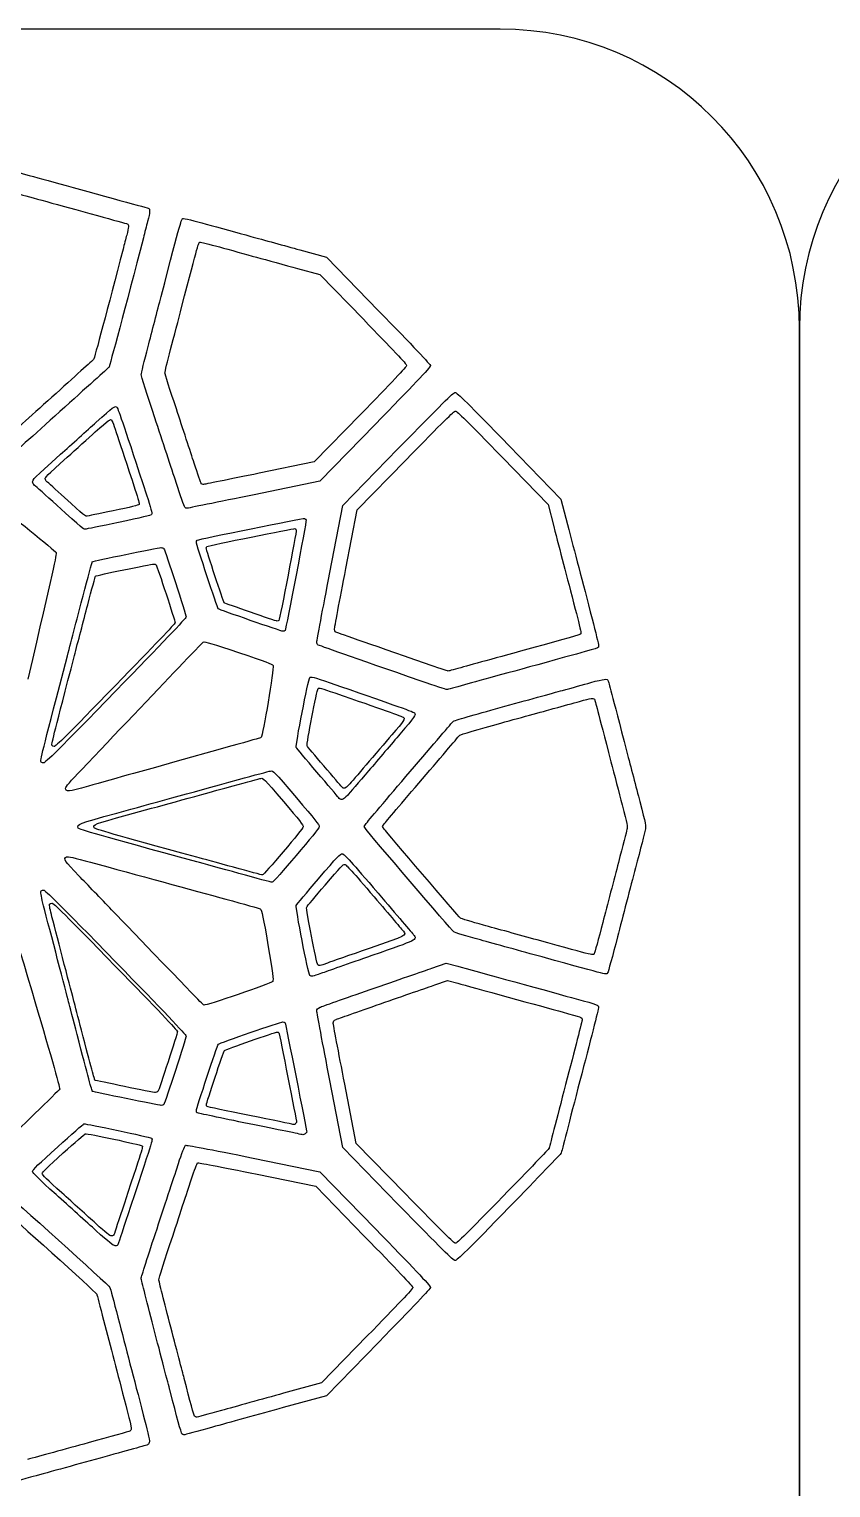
# Model space of a CAD drawing. Extents: x 1192 to 2211, y 426 to 1276.
# Drawn here: x 1452.1 to 1711.9, y 803.4 to 1275.9 of the extents above; entities that cross this region are included whole.
import ezdxf

# ---------------------------------------------------------------- set-up
doc = ezdxf.new("R2010")
doc.units = 0
doc.layers.add('K0102_Printing', color=7, linetype='CONTINUOUS')

msp = doc.modelspace()

# ---------------------------------------------------------------- linework, layer by layer
at = {"layer": 'K0102_Printing', "color": 1}
for points in [[(1604.69136, 1275.868068), (1289.253368, 1275.868068)], [(1539.063362, 1198.35007), (1546.289361, 1196.35407), (1560.381361, 1181.88707)], [(1701.663157, 1178.892071), (1701.663157, 523.298087)], [(1701.663357, 748.351081), (1701.663357, 1178.892071)], [(1559.473361, 1151.086071), (1544.477361, 1135.698072), (1526.663362, 1132.040072)], [(1554.724361, 1101.145072), (1558.426361, 1120.133072), (1574.026361, 1136.158072)], [(1605.53236, 1137.053072), (1620.227359, 1121.924072), (1622.086359, 1114.761072)], [(1567.143361, 1016.794075), (1566.571361, 1017.586075), (1567.149361, 1018.418075)], [(1583.54736, 966.308076), (1587.67736, 967.751076), (1590.95636, 966.847076)], [(1573.860361, 898.793078), (1558.108361, 914.973077), (1554.370361, 934.143077)], [(1525.987362, 904.978077), (1544.941361, 901.104077), (1560.695361, 884.932078)], [(1561.659361, 852.584079), (1546.873361, 837.397079), (1534.557362, 834.018079)]]:
    msp.add_lwpolyline(points, dxfattribs=at)
at = {"layer": 'K0102_Printing', "color": 4}
for points in [[(1490.491663, 1213.59897)], [(1582.15556, 1166.813071)], [(1453.222664, 1129.247072)], [(1460.849563, 1106.328072)], [(1535.011562, 1081.130073)], [(1500.471562, 1069.032473)], [(1625.589559, 1072.407073)], [(1543.023661, 1065.872073)], [(1480.234563, 1061.575073)], [(1468.034663, 1017.102075)], [(1515.869562, 994.068975)], [(1565.136561, 996.036075)], [(1618.30466, 975.349076)], [(1502.984562, 949.696076)], [(1542.019661, 918.591077)], [(1484.964563, 894.497078)], [(1571.605561, 895.310078)], [(1492.839563, 853.720079)]]:
    msp.add_lwpolyline(points, close=True, dxfattribs=at)
for points in [[(1539.804562, 1204.38007), (1548.448561, 1201.99307), (1565.304561, 1184.68807)], [(1564.218561, 1147.845071), (1546.280561, 1129.438072), (1524.972562, 1125.063072)], [(1549.542561, 1099.868073), (1553.773561, 1121.571072), (1571.605561, 1139.888072)], [(1607.61656, 1140.911071), (1624.413559, 1123.618072), (1626.538559, 1115.431072)], [(1561.273661, 1016.677075), (1560.616661, 1017.587075), (1561.280661, 1018.544075)], [(1582.57056, 971.735076), (1587.24556, 973.368076), (1590.95656, 972.345076)], [(1571.605561, 895.310078), (1553.773561, 913.626077), (1549.542561, 935.325077)], [(1524.698562, 910.181077), (1546.280561, 905.770077), (1564.218561, 887.356078)], [(1565.316561, 850.524079), (1548.480561, 833.231079), (1534.456562, 829.384079)]]:
    msp.add_lwpolyline(points, dxfattribs=at)
at = {"layer": 'K0102_Printing', "color": 1}
for points in [[(1497.948363, 1172.146071)], [(1590.23236, 1152.182071)], [(1487.700363, 1121.905072)], [(1509.473362, 1107.773072)], [(1493.266363, 1102.330072)], [(1545.736361, 1062.279073)], [(1635.343359, 1058.651074)], [(1518.218362, 1030.802074)], [(1547.983361, 998.644075)], [(1493.057363, 931.413077)], [(1625.923359, 934.008077)], [(1538.774362, 921.763077)], [(1482.959363, 895.636078)], [(1561.659361, 852.584079)]]:
    msp.add_lwpolyline(points, close=True, dxfattribs=at)
for points in [[(1701.663357, 1178.892071), (1701.663357, 1232.618069), (1658.413359, 1275.868068), (1604.69136, 1275.868068)], [(1798.636155, 1275.868068), (1744.913156, 1275.868068), (1701.663157, 1232.618069), (1701.663157, 1178.892071)], [(1448.276364, 1222.627069), (1452.374364, 1221.496069), (1460.958363, 1219.13407), (1474.206363, 1215.49107)], [(1474.206363, 1215.49107), (1479.294363, 1214.09007), (1483.638363, 1212.88907), (1483.865363, 1212.81607)], [(1483.865363, 1212.81607), (1484.434363, 1212.64007), (1484.390363, 1211.68207), (1483.704363, 1209.16307)], [(1483.704363, 1209.16307), (1483.392363, 1208.01207), (1482.860363, 1205.98907), (1482.521363, 1204.66407)], [(1501.492362, 1185.71207), (1507.043362, 1206.98107), (1506.968362, 1206.71007), (1507.386362, 1206.84407)], [(1507.386362, 1206.84407), (1507.611362, 1206.91907), (1510.462362, 1206.23607), (1513.724362, 1205.33107)], [(1513.724362, 1205.33107), (1516.987362, 1204.42707), (1522.394362, 1202.93407), (1525.745362, 1202.01707)], [(1482.521363, 1204.66407), (1477.686363, 1185.86407), (1473.188363, 1169.026071), (1472.952363, 1168.836071)], [(1525.745362, 1202.01707), (1529.096362, 1201.09607), (1535.088362, 1199.44707), (1539.063362, 1198.35007)], [(1497.948363, 1172.146071), (1498.964363, 1176.035071), (1500.557362, 1182.13907), (1501.492362, 1185.71207)], [(1560.381361, 1181.88707), (1569.645361, 1172.372071), (1574.468361, 1167.257071), (1574.468361, 1166.944071)], [(1496.096363, 1164.567071), (1496.096363, 1164.848071), (1496.929363, 1168.257071), (1497.948363, 1172.146071)], [(1472.952363, 1168.836071), (1472.789363, 1168.703071), (1466.717363, 1163.240071), (1459.464364, 1156.692071)], [(1499.793363, 1152.875071), (1497.759363, 1159.025071), (1496.096363, 1164.289071), (1496.096363, 1164.567071)], [(1574.468361, 1166.944071), (1574.468361, 1166.633071), (1569.351361, 1161.223071), (1559.473361, 1151.086071)], [(1459.464364, 1156.692071), (1452.208364, 1150.145071), (1445.953364, 1144.545071), (1445.560364, 1144.246071)], [(1505.573362, 1135.316072), (1504.424362, 1138.820072), (1501.824362, 1146.723071), (1499.793363, 1152.875071)], [(1473.543363, 1145.424071), (1477.905363, 1149.371071), (1478.388363, 1149.715071), (1478.853363, 1149.214071)], [(1478.853363, 1149.214071), (1479.114363, 1148.934071), (1481.089363, 1143.085071), (1486.390363, 1126.901072)], [(1574.026361, 1136.158072), (1586.36736, 1148.833071), (1589.75336, 1152.182071), (1590.23236, 1152.182071)], [(1590.23236, 1152.182071), (1590.70736, 1152.182071), (1593.90536, 1149.021071), (1605.53236, 1137.053072)], [(1464.455363, 1137.222072), (1467.242363, 1139.730072), (1471.331363, 1143.421071), (1473.543363, 1145.424071)], [(1457.324364, 1130.205072), (1457.324364, 1130.792072), (1457.474364, 1130.944072), (1464.455363, 1137.222072)], [(1507.882362, 1128.648072), (1507.758362, 1128.811072), (1506.719362, 1131.812072), (1505.573362, 1135.316072)], [(1457.840364, 1129.291072), (1457.558364, 1129.516072), (1457.324364, 1129.928072), (1457.324364, 1130.205072)], [(1463.516363, 1124.215072), (1460.680363, 1126.784072), (1458.126364, 1129.067072), (1457.840364, 1129.291072)], [(1526.663362, 1132.040072), (1516.869362, 1130.032072), (1508.686362, 1128.377072), (1508.480362, 1128.370072)], [(1486.390363, 1126.901072), (1487.503363, 1123.504072), (1487.854363, 1122.157072), (1487.700363, 1121.905072)], [(1508.480362, 1128.370072), (1508.274362, 1128.360072), (1508.003362, 1128.485072), (1507.882362, 1128.648072)], [(1470.712363, 1118.121072), (1470.285363, 1118.096072), (1470.106363, 1118.246072), (1463.516363, 1124.215072)], [(1479.280363, 1119.850072), (1474.764363, 1118.911072), (1470.909363, 1118.133072), (1470.712363, 1118.121072)], [(1487.700363, 1121.905072), (1487.549363, 1121.658072), (1485.116363, 1121.065072), (1479.280363, 1119.850072)], [(1509.705362, 1108.333072), (1510.137362, 1108.606072), (1537.908362, 1114.214072), (1538.222362, 1114.093072)], [(1538.654362, 1113.647072), (1538.776362, 1113.324072), (1533.312362, 1084.803073), (1533.046362, 1084.358073)], [(1538.222362, 1114.093072), (1538.395362, 1114.026072), (1538.587362, 1113.824072), (1538.654362, 1113.647072)], [(1622.086359, 1114.761072), (1624.096359, 1107.006072), (1626.188359, 1098.972073), (1629.055359, 1088.036073)], [(1509.473362, 1107.773072), (1509.473362, 1108.000072), (1509.576362, 1108.250072), (1509.705362, 1108.333072)], [(1515.294362, 1090.098073), (1515.057362, 1090.341073), (1509.473362, 1107.295072), (1509.473362, 1107.773072)], [(1473.615363, 1098.732073), (1473.817363, 1098.937073), (1491.607363, 1102.618072), (1492.428363, 1102.624072)], [(1492.428363, 1102.624072), (1492.766363, 1102.628072), (1493.140363, 1102.496072), (1493.266363, 1102.330072)], [(1493.266363, 1102.330072), (1493.597363, 1101.886072), (1499.400363, 1084.165073), (1499.394363, 1083.606073)], [(1551.027361, 1081.491073), (1551.027361, 1081.860073), (1552.691361, 1090.705073), (1554.724361, 1101.145072)], [(1471.075363, 1089.412073), (1472.386363, 1094.451073), (1473.528363, 1098.645073), (1473.615363, 1098.732073)], [(1466.785363, 1072.959073), (1467.831363, 1076.972073), (1469.765363, 1084.377073), (1471.075363, 1089.412073)], [(1532.501362, 1084.121073), (1532.036362, 1084.121073), (1515.531362, 1089.854073), (1515.294362, 1090.098073)], [(1629.055359, 1088.036073), (1630.056359, 1084.205073), (1630.876359, 1080.798073), (1630.876359, 1080.460073)], [(1499.394363, 1083.606073), (1499.391363, 1083.295073), (1492.663363, 1076.220073), (1480.110363, 1063.329073)], [(1533.046362, 1084.358073), (1532.969362, 1084.230073), (1532.722362, 1084.121073), (1532.501362, 1084.121073)], [(1551.293361, 1080.657073), (1551.146361, 1080.750073), (1551.027361, 1081.126073), (1551.027361, 1081.491073)], [(1580.56436, 1070.395073), (1560.999361, 1077.185073), (1551.532361, 1080.504073), (1551.293361, 1080.657073)], [(1630.876359, 1080.460073), (1630.876359, 1079.711073), (1631.559359, 1079.947073), (1621.256359, 1077.120073)], [(1459.456364, 1043.906074), (1459.326364, 1044.248074), (1460.525363, 1049.001074), (1466.785363, 1072.959073)], [(1621.256359, 1077.120073), (1606.69136, 1073.126073), (1597.63836, 1070.631073), (1592.87836, 1069.302073)], [(1587.90136, 1067.972073), (1587.74036, 1067.959073), (1584.43936, 1069.052073), (1580.56436, 1070.395073)], [(1592.87836, 1069.302073), (1590.29736, 1068.580073), (1588.05936, 1067.982073), (1587.90136, 1067.972073)], [(1480.110363, 1063.329073), (1464.276363, 1047.065074), (1460.720363, 1043.526074), (1460.214363, 1043.526074)], [(1542.150361, 1043.725074), (1541.914361, 1044.156074), (1545.330361, 1061.829073), (1545.736361, 1062.279073)], [(1545.736361, 1062.279073), (1546.007361, 1062.579073), (1546.674361, 1062.403073), (1551.154361, 1060.865073)], [(1551.154361, 1060.865073), (1566.030361, 1055.743074), (1573.147361, 1053.204074), (1573.433361, 1052.924074)], [(1630.409359, 1058.129074), (1634.230359, 1059.195074), (1635.153359, 1059.294074), (1635.343359, 1058.651074)], [(1635.343359, 1058.651074), (1635.466359, 1058.247074), (1636.175359, 1055.530074), (1640.611359, 1038.523074)], [(1604.89736, 1051.099074), (1612.06036, 1053.068074), (1619.96536, 1055.241074), (1622.462359, 1055.927074)], [(1622.462359, 1055.927074), (1624.962359, 1056.613074), (1628.538359, 1057.605074), (1630.409359, 1058.129074)], [(1573.433361, 1052.924074), (1573.941361, 1052.425074), (1573.594361, 1051.911074), (1569.606361, 1047.263074)], [(1591.63236, 1047.206074), (1591.76136, 1047.379074), (1597.73136, 1049.132074), (1604.89736, 1051.099074)], [(1569.606361, 1047.263074), (1567.581361, 1044.906074), (1563.852361, 1040.545074), (1561.317361, 1037.575074)], [(1579.562361, 1033.071074), (1586.06936, 1040.675074), (1591.49936, 1047.037074), (1591.63236, 1047.206074)], [(1460.214363, 1043.526074), (1459.866364, 1043.526074), (1459.535364, 1043.691074), (1459.456364, 1043.906074)], [(1547.610361, 1037.237074), (1544.708361, 1040.625074), (1542.249361, 1043.546074), (1542.150361, 1043.725074)], [(1553.302361, 1030.525074), (1553.076361, 1030.829074), (1550.515361, 1033.850074), (1547.610361, 1037.237074)], [(1561.317361, 1037.575074), (1558.785361, 1034.607074), (1556.268361, 1031.681074), (1555.726361, 1031.075074)], [(1640.611359, 1038.523074), (1641.606359, 1034.709074), (1643.236359, 1028.466074), (1644.235359, 1024.653074)], [(1483.987363, 1021.374074), (1494.650363, 1024.300074), (1503.267362, 1026.673074), (1518.218362, 1030.802074)], [(1518.218362, 1030.802074), (1522.700362, 1032.043074), (1526.734362, 1033.114074), (1527.182362, 1033.189074)], [(1527.182362, 1033.189074), (1527.992362, 1033.325074), (1528.016362, 1033.301074), (1534.498362, 1025.707074)], [(1555.726361, 1031.075074), (1554.609361, 1029.830074), (1553.938361, 1029.676074), (1553.302361, 1030.525074)], [(1567.149361, 1018.418075), (1567.469361, 1018.872075), (1573.055361, 1025.468074), (1579.562361, 1033.071074)], [(1534.498362, 1025.707074), (1539.651362, 1019.672075), (1540.983361, 1017.970075), (1540.926361, 1017.509075)], [(1473.179363, 1017.163075), (1472.627363, 1018.212075), (1473.016363, 1018.363075), (1483.987363, 1021.374074)], [(1644.235359, 1024.653074), (1645.919359, 1018.227075), (1646.031359, 1017.636075), (1645.796359, 1016.614075)], [(1506.464362, 1007.667075), (1479.224363, 1015.099075), (1473.386363, 1016.766075), (1473.179363, 1017.163075)], [(1540.926361, 1017.509075), (1540.878361, 1017.170075), (1538.210362, 1013.844075), (1534.427362, 1009.421075)], [(1591.81836, 987.937075), (1591.31036, 988.372075), (1567.870361, 1015.779075), (1567.143361, 1016.794075)], [(1645.796359, 1016.614075), (1645.654359, 1016.006075), (1644.411359, 1011.201075), (1643.029359, 1005.936075)], [(1518.357362, 1004.393075), (1513.404362, 1005.759075), (1508.054362, 1007.233075), (1506.464362, 1007.667075)], [(1534.427362, 1009.421075), (1530.897362, 1005.291075), (1527.860362, 1001.911075), (1527.683362, 1001.911075)], [(1527.683362, 1001.911075), (1527.507362, 1001.911075), (1523.310362, 1003.029075), (1518.357362, 1004.393075)], [(1547.983361, 998.644075), (1553.049361, 1004.577075), (1553.816361, 1005.383075), (1554.335361, 1005.322075)], [(1554.335361, 1005.322075), (1554.799361, 1005.271075), (1556.872361, 1002.981075), (1563.873361, 994.798075)], [(1643.029359, 1005.936075), (1641.647359, 1000.670075), (1639.368359, 991.945075), (1637.969359, 986.545075)], [(1542.018361, 991.525075), (1542.131361, 991.728075), (1544.814361, 994.930075), (1547.983361, 998.644075)], [(1459.476364, 988.393075), (1458.956364, 990.401075), (1458.595364, 992.222075), (1458.675364, 992.435075)], [(1458.675364, 992.435075), (1458.756364, 992.651075), (1459.105364, 992.823075), (1459.462364, 992.823075)], [(1459.462364, 992.823075), (1459.985364, 992.823075), (1463.701363, 989.129075), (1480.133363, 972.252076)], [(1563.873361, 994.798075), (1568.790361, 989.045075), (1573.056361, 984.032075), (1573.352361, 983.654075)], [(1466.628363, 961.000076), (1466.060363, 963.130076), (1461.234363, 981.633075), (1459.476364, 988.393075)], [(1545.659361, 972.802076), (1545.188361, 973.191076), (1541.728361, 990.990075), (1542.018361, 991.525075)], [(1599.32736, 985.651075), (1595.40836, 986.729075), (1592.02936, 987.757075), (1591.81836, 987.937075)], [(1573.352361, 983.654075), (1574.413361, 982.303075), (1574.539361, 982.368075), (1562.251361, 978.093076)], [(1616.72636, 980.864075), (1611.07536, 982.419075), (1603.24336, 984.575075), (1599.32736, 985.651075)], [(1637.969359, 986.545075), (1636.566359, 981.142075), (1635.317359, 976.588076), (1635.187359, 976.417076)], [(1562.251361, 978.093076), (1556.080361, 975.945076), (1550.008361, 973.817076), (1548.760361, 973.365076)], [(1635.187359, 976.417076), (1634.749359, 975.844076), (1636.407359, 975.446076), (1616.72636, 980.864075)], [(1548.760361, 973.365076), (1546.148361, 972.418076), (1546.129361, 972.415076), (1545.659361, 972.802076)], [(1480.133363, 972.252076), (1493.298363, 958.733076), (1500.164362, 951.505076), (1500.171362, 951.179076)], [(1565.930361, 960.180076), (1573.346361, 962.757076), (1581.27636, 965.514076), (1583.54736, 966.308076)], [(1590.95636, 966.847076), (1594.99636, 965.728076), (1619.19836, 959.075076), (1624.829359, 957.533076)], [(1469.059363, 951.674076), (1468.031363, 955.641076), (1466.933363, 959.837076), (1466.628363, 961.000076)], [(1551.540361, 955.107076), (1552.037361, 955.321076), (1558.515361, 957.605076), (1565.930361, 960.180076)], [(1550.636361, 954.016076), (1550.636361, 954.593076), (1550.802361, 954.789076), (1551.540361, 955.107076)], [(1624.829359, 957.533076), (1631.082359, 955.821076), (1631.265359, 955.752076), (1631.265359, 955.069076)], [(1631.265359, 955.069076), (1631.265359, 954.747076), (1628.863359, 945.272076), (1625.923359, 934.008077)], [(1473.404363, 935.441077), (1473.277363, 935.575077), (1472.221363, 939.524077), (1469.059363, 951.674076)], [(1500.171362, 951.179076), (1500.171362, 950.598076), (1494.148363, 932.180077), (1493.803363, 931.722077)], [(1515.354362, 945.095076), (1515.616362, 945.366076), (1531.962362, 951.030076), (1532.483362, 951.030076)], [(1532.483362, 951.030076), (1532.710362, 951.030076), (1532.962362, 950.922076), (1533.046362, 950.785076)], [(1533.046362, 950.785076), (1533.151362, 950.609076), (1538.774362, 922.124077), (1538.774362, 921.763077)], [(1554.370361, 934.143077), (1552.317361, 944.689076), (1550.636361, 953.630076), (1550.636361, 954.016076)], [(1509.525362, 927.454077), (1509.525362, 927.984077), (1515.088362, 944.823076), (1515.354362, 945.095076)], [(1493.057363, 931.413077), (1492.393363, 931.416077), (1473.570363, 935.276077), (1473.404363, 935.441077)], [(1493.803363, 931.722077), (1493.677363, 931.550077), (1493.339363, 931.413077), (1493.057363, 931.413077)], [(1625.923359, 934.008077), (1622.986359, 922.748077), (1620.581359, 913.451077), (1620.581359, 913.355077)], [(1509.739362, 926.890077), (1509.622362, 926.967077), (1509.525362, 927.220077), (1509.525362, 927.454077)], [(1523.518362, 923.994077), (1516.057362, 925.513077), (1509.858362, 926.818077), (1509.739362, 926.890077)], [(1537.575362, 921.111077), (1537.307362, 921.178077), (1530.980362, 922.476077), (1523.518362, 923.994077)], [(1538.419362, 921.357077), (1538.214362, 921.146077), (1537.860362, 921.044077), (1537.575362, 921.111077)], [(1538.774362, 921.763077), (1538.774362, 921.738077), (1538.614362, 921.555077), (1538.419362, 921.357077)], [(1463.165363, 911.861077), (1466.914363, 915.237077), (1470.122363, 918.033077), (1470.299363, 918.072077)], [(1470.299363, 918.072077), (1470.911363, 918.216077), (1488.263363, 914.533077), (1488.610363, 914.186077)], [(1488.610363, 914.186077), (1488.989363, 913.810077), (1489.439363, 915.280077), (1482.959363, 895.636078)], [(1620.581359, 913.355077), (1620.581359, 913.255077), (1613.88636, 906.298077), (1605.70836, 897.892078)], [(1456.355364, 905.186077), (1456.355364, 905.595077), (1457.989364, 907.196077), (1463.165363, 911.861077)], [(1504.721362, 903.461077), (1505.612362, 906.178077), (1506.498362, 908.504077), (1506.690362, 908.628077)], [(1506.690362, 908.628077), (1506.920362, 908.779077), (1513.462362, 907.540077), (1525.987362, 904.978077)], [(1462.729363, 898.900078), (1457.894364, 903.258077), (1456.355364, 904.776077), (1456.355364, 905.186077)], [(1498.611363, 884.908078), (1501.081362, 892.393078), (1503.829362, 900.744077), (1504.721362, 903.461077)], [(1473.619363, 889.072078), (1471.137363, 891.318078), (1466.236363, 895.737078), (1462.729363, 898.900078)], [(1590.22436, 882.611078), (1589.74136, 882.611078), (1586.34936, 885.965078), (1573.860361, 898.793078)], [(1605.70836, 897.892078), (1593.92736, 885.786078), (1590.70736, 882.611078), (1590.22436, 882.611078)], [(1482.959363, 895.636078), (1481.221363, 890.365078), (1479.708363, 885.814078), (1479.603363, 885.520078)], [(1444.743364, 892.452078), (1445.179364, 892.452078), (1473.747363, 866.762078), (1473.985363, 866.156078)], [(1478.768363, 884.989078), (1478.271363, 884.993078), (1477.128363, 885.900078), (1473.619363, 889.072078)], [(1479.603363, 885.520078), (1479.462363, 885.143078), (1479.220363, 884.986078), (1478.768363, 884.989078)], [(1494.116363, 870.791078), (1494.116363, 871.069078), (1496.137363, 877.419078), (1498.611363, 884.908078)], [(1560.695361, 884.932078), (1571.069361, 874.283078), (1576.448361, 868.596078), (1576.448361, 868.266078)], [(1498.007363, 855.391079), (1495.867363, 863.583078), (1494.116363, 870.513078), (1494.116363, 870.791078)], [(1473.985363, 866.156078), (1474.074363, 865.928078), (1475.082363, 862.140078), (1476.224363, 857.740079)], [(1576.448361, 868.266078), (1576.448361, 867.940078), (1571.389361, 862.571078), (1561.659361, 852.584079)], [(1476.224363, 857.740079), (1478.513363, 848.911079), (1480.628363, 840.797079), (1483.404363, 830.193079)], [(1502.340362, 838.759079), (1502.096362, 839.713079), (1500.145362, 847.199079), (1498.007363, 855.391079)], [(1505.722362, 826.587079), (1505.483362, 826.886079), (1504.278362, 831.222079), (1502.340362, 838.759079)], [(1534.557362, 834.018079), (1527.785362, 832.155079), (1518.714362, 829.651079), (1514.399362, 828.450079)], [(1483.404363, 830.193079), (1484.412363, 826.348079), (1485.203363, 822.924079), (1485.162363, 822.583079)], [(1514.399362, 828.450079), (1510.083362, 827.250079), (1506.429362, 826.258079), (1506.278362, 826.251079)], [(1485.162363, 822.583079), (1485.121363, 822.243079), (1484.926363, 821.875079), (1484.729363, 821.763079)], [(1506.278362, 826.251079), (1506.131362, 826.244079), (1505.881362, 826.395079), (1505.722362, 826.587079)], [(1471.186363, 817.95508), (1463.934363, 815.97208), (1455.088364, 813.54308), (1451.528364, 812.55208)], [(1484.729363, 821.763079), (1484.531363, 821.650079), (1478.438363, 819.93708), (1471.186363, 817.95508)]]:
    msp.add_open_spline(points, degree=3, dxfattribs=at)
at = {"layer": 'K0102_Printing', "color": 4}
for points in [[(1448.894664, 1229.406969), (1453.706664, 1228.078969), (1463.784663, 1225.305969), (1479.339663, 1221.027969)], [(1479.339663, 1221.027969), (1485.312663, 1219.38397), (1490.413663, 1217.97397), (1490.679663, 1217.88797)], [(1490.679663, 1217.88797), (1491.347663, 1217.68097), (1491.296663, 1216.55597), (1490.491663, 1213.59897)], [(1494.863563, 1189.26307), (1501.503562, 1214.70407), (1501.413562, 1214.38007), (1501.913562, 1214.54007)], [(1501.913562, 1214.54007), (1502.183562, 1214.63007), (1505.593562, 1213.81307), (1509.495562, 1212.73107)], [(1490.491663, 1213.59897), (1490.124663, 1212.24697), (1489.499663, 1209.87197), (1489.101663, 1208.31697)], [(1509.495562, 1212.73107), (1513.398562, 1211.64907), (1519.866562, 1209.86407), (1523.874562, 1208.76707)], [(1489.101663, 1208.31697), (1483.425663, 1186.24297), (1478.144663, 1166.473971), (1477.866663, 1166.250971)], [(1523.874562, 1208.76707), (1527.882562, 1207.66507), (1535.050562, 1205.69207), (1539.804562, 1204.38007)], [(1490.624563, 1173.036071), (1491.839563, 1177.688071), (1493.745563, 1184.98907), (1494.863563, 1189.26307)], [(1565.304561, 1184.68807), (1576.386561, 1173.306071), (1582.15556, 1167.188071), (1582.15556, 1166.813071)], [(1488.409563, 1163.970071), (1488.409563, 1164.306071), (1489.405563, 1168.384071), (1490.624563, 1173.036071)], [(1477.866663, 1166.250971), (1477.675663, 1166.094971), (1470.546663, 1159.680971), (1462.030663, 1151.992971)], [(1492.831563, 1149.985071), (1490.398563, 1157.341071), (1488.409563, 1163.638071), (1488.409563, 1163.970071)], [(1582.15556, 1166.813071), (1582.15556, 1166.442071), (1576.034561, 1159.970071), (1564.218561, 1147.845071)], [(1571.605561, 1139.888072), (1585.71056, 1154.376071), (1589.58156, 1158.204071), (1590.12856, 1158.204071)], [(1590.12856, 1158.204071), (1590.67156, 1158.204071), (1594.32756, 1154.591071), (1607.61656, 1140.911071)], [(1473.816663, 1148.571071), (1479.355663, 1153.583071), (1479.968663, 1154.020071), (1480.558663, 1153.384071)], [(1480.558663, 1153.384071), (1480.890663, 1153.028071), (1483.398663, 1145.602071), (1490.128663, 1125.052072)], [(1462.030663, 1151.992971), (1453.511664, 1144.305971), (1446.167664, 1137.730972), (1445.706664, 1137.379972)], [(1462.277663, 1138.157072), (1465.816663, 1141.341071), (1471.007663, 1146.028071), (1473.816663, 1148.571071)], [(1499.745563, 1128.981072), (1498.370563, 1133.173072), (1495.261563, 1142.626071), (1492.831563, 1149.985071)], [(1453.222664, 1129.247072), (1453.222664, 1129.993072), (1453.413664, 1130.185072), (1462.277663, 1138.157072)], [(1453.878664, 1128.087072), (1453.519664, 1128.372072), (1453.222664, 1128.895072), (1453.222664, 1129.247072)], [(1461.085663, 1121.642072), (1457.484664, 1124.903072), (1454.241664, 1127.802072), (1453.878664, 1128.087072)], [(1490.128663, 1125.052072), (1491.542663, 1120.739072), (1491.988663, 1119.028072), (1491.792663, 1118.708072)], [(1502.507562, 1121.005072), (1502.359562, 1121.200072), (1501.116562, 1124.790072), (1499.745563, 1128.981072)], [(1524.972562, 1125.063072), (1513.257562, 1122.661072), (1503.468562, 1120.681072), (1503.222562, 1120.673072)], [(1443.443564, 1120.554072), (1444.271564, 1120.124072), (1460.520563, 1106.836072), (1460.849563, 1106.328072)], [(1470.222663, 1113.903072), (1469.679663, 1113.872072), (1469.452663, 1114.063072), (1461.085663, 1121.642072)], [(1503.222562, 1120.673072), (1502.976562, 1120.661072), (1502.652562, 1120.810072), (1502.507562, 1121.005072)], [(1481.101663, 1116.099072), (1475.366663, 1114.907072), (1470.472663, 1113.919072), (1470.222663, 1113.903072)], [(1491.792663, 1118.708072), (1491.601663, 1118.395072), (1488.511663, 1117.642072), (1481.101663, 1116.099072)], [(1506.562562, 1110.352072), (1507.089562, 1110.685072), (1540.937561, 1117.520072), (1541.320561, 1117.372072)], [(1541.847561, 1116.829072), (1541.995561, 1116.435072), (1535.335562, 1081.673073), (1535.011562, 1081.130073)], [(1541.320561, 1117.372072), (1541.530561, 1117.290072), (1541.765561, 1117.044072), (1541.847561, 1116.829072)], [(1626.538559, 1115.431072), (1628.835559, 1106.567072), (1631.226559, 1097.384073), (1634.503559, 1084.884073)], [(1506.280562, 1109.669072), (1506.280562, 1109.946072), (1506.405562, 1110.251072), (1506.562562, 1110.352072)], [(1460.849563, 1106.328072), (1461.070563, 1105.983072), (1459.923564, 1100.864072), (1451.678564, 1065.376073)], [(1472.570563, 1103.349072), (1472.808563, 1103.591072), (1493.800563, 1107.935072), (1494.769563, 1107.942072)], [(1494.769563, 1107.942072), (1495.167563, 1107.946072), (1495.609563, 1107.790072), (1495.757563, 1107.595072)], [(1495.757563, 1107.595072), (1496.148563, 1107.071072), (1502.995562, 1086.161073), (1502.988562, 1085.501073)], [(1513.374562, 1088.126073), (1513.085562, 1088.423073), (1506.280562, 1109.087072), (1506.280562, 1109.669072)], [(1469.573563, 1092.352073), (1471.120563, 1098.298073), (1472.468563, 1103.247072), (1472.570563, 1103.349072)], [(1545.316561, 1077.403073), (1545.316561, 1077.825073), (1547.218561, 1087.935073), (1549.542561, 1099.868073)], [(1464.511563, 1072.938073), (1465.745563, 1077.673073), (1468.027563, 1086.411073), (1469.573563, 1092.352073)], [(1534.347562, 1080.841073), (1533.780562, 1080.841073), (1513.663562, 1087.829073), (1513.374562, 1088.126073)], [(1502.988562, 1085.501073), (1502.984562, 1085.134073), (1495.046563, 1076.786073), (1480.234563, 1061.575073)], [(1634.503559, 1084.884073), (1635.648559, 1080.505073), (1636.585559, 1076.610073), (1636.585559, 1076.224073)], [(1500.471562, 1069.032473), (1504.625562, 1073.419473), (1508.246562, 1077.154473), (1508.513562, 1077.332473)], [(1508.513562, 1077.332473), (1508.877562, 1077.574473), (1511.755562, 1076.738473), (1519.916562, 1074.008473)], [(1535.011562, 1081.130073), (1534.917562, 1080.974073), (1534.616562, 1080.841073), (1534.347562, 1080.841073)], [(1545.620561, 1076.450073), (1545.452561, 1076.556073), (1545.316561, 1076.985073), (1545.316561, 1077.403073)], [(1455.863564, 1038.657074), (1455.710564, 1039.060074), (1457.124564, 1044.669074), (1464.511563, 1072.938073)], [(1519.916562, 1074.008473), (1528.747562, 1071.052473), (1530.881562, 1070.238473), (1531.111562, 1069.720473)], [(1579.077561, 1064.720073), (1556.714561, 1072.481073), (1545.894561, 1076.274073), (1545.620561, 1076.450073)], [(1636.585559, 1076.224073), (1636.585559, 1075.368073), (1637.366559, 1075.638073), (1625.589559, 1072.407073)], [(1469.149563, 1036.110474), (1479.458563, 1046.917474), (1493.017563, 1061.171473), (1500.471562, 1069.032473)], [(1531.111562, 1069.720473), (1531.460562, 1068.927473), (1527.807562, 1046.794474), (1527.274562, 1046.474474)], [(1625.589559, 1072.407073), (1608.94156, 1067.841073), (1598.59356, 1064.989073), (1593.15256, 1063.470073)], [(1538.636662, 1043.173074), (1538.347662, 1043.700074), (1542.527661, 1065.321073), (1543.023661, 1065.872073)], [(1543.023661, 1065.872073), (1543.355661, 1066.239073), (1544.171661, 1066.024073), (1549.652661, 1064.142073)], [(1549.652661, 1064.142073), (1567.851661, 1057.876074), (1576.558661, 1054.770074), (1576.909661, 1054.427074)], [(1587.46456, 1061.950073), (1587.28056, 1061.935073), (1583.50756, 1063.185073), (1579.077561, 1064.720073)], [(1593.15256, 1063.470073), (1590.20256, 1062.645073), (1587.64456, 1061.962073), (1587.46456, 1061.950073)], [(1624.902659, 1061.688073), (1627.777659, 1062.477073), (1631.890659, 1063.618073), (1634.042659, 1064.220073)], [(1634.042659, 1064.220073), (1638.437659, 1065.446073), (1639.499659, 1065.560073), (1639.718659, 1064.821073)], [(1639.718659, 1064.821073), (1639.859659, 1064.356073), (1640.675659, 1061.231073), (1645.777659, 1041.669074)], [(1480.234563, 1061.575073), (1461.550563, 1042.384074), (1457.355564, 1038.208074), (1456.757564, 1038.208074)], [(1604.69866, 1056.134074), (1612.93766, 1058.399074), (1622.030659, 1060.899073), (1624.902659, 1061.688073)], [(1576.909661, 1054.427074), (1577.530661, 1053.817074), (1577.105661, 1053.188074), (1572.226661, 1047.501074)], [(1589.44166, 1051.657074), (1589.58966, 1051.856074), (1596.45666, 1053.872074), (1604.69866, 1056.134074)], [(1575.558661, 1035.399074), (1583.04266, 1044.145074), (1589.28866, 1051.462074), (1589.44166, 1051.657074)], [(1527.274562, 1046.474474), (1526.829562, 1046.206474), (1526.232562, 1046.039474), (1485.930563, 1034.787474)], [(1572.226661, 1047.501074), (1569.749661, 1044.618074), (1565.187661, 1039.282074), (1562.085661, 1035.649074)], [(1545.316661, 1035.235074), (1541.765661, 1039.380074), (1538.757662, 1042.954074), (1538.636662, 1043.173074)], [(1645.777659, 1041.669074), (1646.921659, 1037.282074), (1648.796659, 1030.102074), (1649.945659, 1025.716074)], [(1456.757564, 1038.208074), (1456.347564, 1038.208074), (1455.956564, 1038.403074), (1455.863564, 1038.657074)], [(1463.888563, 1030.032474), (1463.870563, 1030.409474), (1465.454563, 1032.240474), (1469.149563, 1036.110474)], [(1485.930563, 1034.787474), (1481.399563, 1033.522474), (1474.813563, 1031.675474), (1471.298563, 1030.684474)], [(1519.929662, 1032.817074), (1525.093662, 1034.247074), (1529.741662, 1035.481074), (1530.257662, 1035.567074)], [(1530.257662, 1035.567074), (1531.191662, 1035.724074), (1531.218662, 1035.696074), (1538.687662, 1026.946074)], [(1552.280661, 1027.024074), (1552.003661, 1027.395074), (1548.870661, 1031.091074), (1545.316661, 1035.235074)], [(1562.085661, 1035.649074), (1558.988661, 1032.017074), (1555.909661, 1028.438074), (1555.245661, 1027.696074)], [(1561.280661, 1018.544075), (1561.648661, 1019.067075), (1568.073661, 1026.653074), (1575.558661, 1035.399074)], [(1471.298563, 1030.684474), (1464.680563, 1028.818474), (1463.941563, 1028.752474), (1463.888563, 1030.032474)], [(1480.488663, 1021.954074), (1492.773663, 1025.325074), (1502.702662, 1028.060074), (1519.929662, 1032.817074)], [(1538.687662, 1026.946074), (1544.624661, 1019.993075), (1546.159661, 1018.032075), (1546.093661, 1017.501075)], [(1555.245661, 1027.696074), (1553.878661, 1026.173074), (1553.058661, 1025.985074), (1552.280661, 1027.024074)], [(1649.945659, 1025.716074), (1651.882659, 1018.325075), (1652.011659, 1017.645075), (1651.741659, 1016.470075)], [(1468.034663, 1017.102075), (1467.398663, 1018.310075), (1467.847663, 1018.485075), (1480.488663, 1021.954074)], [(1506.386662, 1006.161075), (1474.999663, 1014.724075), (1468.273663, 1016.645075), (1468.034663, 1017.102075)], [(1546.093661, 1017.501075), (1546.038661, 1017.110075), (1542.964661, 1013.278075), (1538.605662, 1008.181075)], [(1589.65566, 983.485075), (1589.07066, 983.985075), (1562.109661, 1015.509075), (1561.273661, 1016.677075)], [(1651.741659, 1016.470075), (1651.577659, 1015.770075), (1650.148659, 1010.243075), (1648.558659, 1004.188075)], [(1468.272563, 1001.568975), (1463.492563, 1006.509975), (1463.083563, 1007.128975), (1464.185563, 1007.783975)], [(1464.185563, 1007.783975), (1464.508563, 1007.977975), (1466.872563, 1007.451975), (1472.031563, 1006.033975)], [(1538.605662, 1008.181075), (1534.538662, 1003.423075), (1531.038662, 999.528075), (1530.835662, 999.528075)], [(1545.886561, 1000.696075), (1552.023561, 1007.884075), (1552.952561, 1008.860075), (1553.581561, 1008.786075)], [(1553.581561, 1008.786075), (1554.144561, 1008.724075), (1556.655561, 1005.950075), (1565.136561, 996.036075)], [(1472.031563, 1006.033975), (1486.434563, 1002.081975), (1505.413562, 996.903975), (1515.869562, 994.068975)], [(1520.089662, 1002.388075), (1514.382662, 1003.962075), (1508.218662, 1005.661075), (1506.386662, 1006.161075)], [(1530.835662, 999.528075), (1530.632662, 999.528075), (1525.796662, 1000.817075), (1520.089662, 1002.388075)], [(1648.558659, 1004.188075), (1646.968659, 998.130075), (1644.347659, 988.095075), (1642.738659, 981.884075)], [(1455.863564, 996.544075), (1455.956564, 996.790075), (1456.351564, 996.985075), (1456.757564, 996.985075)], [(1456.757564, 996.985075), (1457.351564, 996.985075), (1461.570563, 992.790075), (1480.230563, 973.626076)], [(1478.824563, 990.630975), (1475.562563, 994.020975), (1470.812563, 998.943975), (1468.272563, 1001.568975)], [(1538.659562, 992.071075), (1538.796562, 992.317075), (1542.046561, 996.196075), (1545.886561, 1000.696075)], [(1443.009364, 995.937675), (1443.548364, 995.654675), (1445.262364, 990.211675), (1452.950364, 964.335676)], [(1456.773564, 991.954075), (1456.183564, 994.235075), (1455.773564, 996.302075), (1455.863564, 996.544075)], [(1515.869562, 994.068975), (1521.701562, 992.491975), (1526.707562, 991.074975), (1526.990562, 990.924975)], [(1565.136561, 996.036075), (1571.093561, 989.067075), (1576.261561, 982.993075), (1576.620561, 982.536075)], [(1464.894563, 960.849076), (1464.249563, 963.267076), (1458.769564, 984.278075), (1456.773564, 991.954075)], [(1508.718562, 959.773976), (1508.272562, 960.038976), (1507.841562, 960.484976), (1478.824563, 990.630975)], [(1526.990562, 990.924975), (1527.376562, 990.718975), (1528.004562, 987.788975), (1529.471562, 979.308976)], [(1543.070561, 969.388076), (1542.499561, 969.860076), (1538.308562, 991.423075), (1538.659562, 992.071075)], [(1598.29266, 980.856075), (1593.78466, 982.095075), (1589.89866, 983.278075), (1589.65566, 983.485075)], [(1529.471562, 979.308976), (1531.056562, 970.132976), (1531.351562, 967.867976), (1531.004562, 967.419976)], [(1576.620561, 982.536075), (1577.905561, 980.899075), (1578.058561, 980.977075), (1563.171561, 975.798076)], [(1618.30466, 975.349076), (1611.80466, 977.138076), (1602.79666, 979.618076), (1598.29266, 980.856075)], [(1642.738659, 981.884075), (1641.124659, 975.669076), (1639.687659, 970.431076), (1639.538659, 970.235076)], [(1480.230563, 973.626076), (1495.179563, 958.274076), (1502.976562, 950.067076), (1502.984562, 949.696076)], [(1563.171561, 975.798076), (1555.695561, 973.196076), (1548.339561, 970.618076), (1546.827561, 970.071076)], [(1639.538659, 970.235076), (1639.034659, 969.575076), (1640.941659, 969.118076), (1618.30466, 975.349076)], [(1546.827561, 970.071076), (1543.663561, 968.923076), (1543.640561, 968.919076), (1543.070561, 969.388076)], [(1562.628561, 964.798076), (1571.023561, 967.716076), (1579.999561, 970.837076), (1582.57056, 971.735076)], [(1590.95656, 972.345076), (1595.53056, 971.079076), (1622.925559, 963.548076), (1629.300559, 961.802076)], [(1452.950364, 964.335676), (1458.530364, 945.547676), (1462.141363, 932.892677), (1461.996363, 932.615677)], [(1531.004562, 967.419976), (1530.472562, 966.735976), (1509.253562, 959.456976), (1508.718562, 959.773976)], [(1546.339561, 959.056076), (1546.902561, 959.298076), (1554.234561, 961.884076), (1562.628561, 964.798076)], [(1467.655563, 950.259076), (1466.488563, 954.763076), (1465.241563, 959.528076), (1464.894563, 960.849076)], [(1629.300559, 961.802076), (1636.378559, 959.864076), (1636.585559, 959.786076), (1636.585559, 959.013076)], [(1545.316561, 957.821076), (1545.316561, 958.474076), (1545.503561, 958.696076), (1546.339561, 959.056076)], [(1549.542561, 935.325077), (1547.218561, 947.263076), (1545.316561, 957.384076), (1545.316561, 957.821076)], [(1636.585559, 959.013076), (1636.585559, 958.649076), (1633.866559, 947.923076), (1630.538559, 935.173077)], [(1472.589563, 931.825077), (1472.445563, 931.977077), (1471.245563, 936.462077), (1467.655563, 950.259076)], [(1502.984562, 949.696076), (1502.984562, 949.036076), (1496.144563, 928.122077), (1495.753563, 927.602077)], [(1513.402662, 947.099076), (1513.722662, 947.431076), (1533.695662, 954.352076), (1534.331662, 954.352076)], [(1534.331662, 954.352076), (1534.609662, 954.352076), (1534.917662, 954.220076), (1535.019662, 954.052076)], [(1535.019662, 954.052076), (1535.148662, 953.837076), (1542.019661, 919.032077), (1542.019661, 918.591077)], [(1506.280662, 925.544077), (1506.280662, 926.192077), (1513.077662, 946.767076), (1513.402662, 947.099076)], [(1461.996363, 932.615677), (1461.734363, 932.117677), (1446.345364, 917.126677), (1445.476364, 916.523677)], [(1494.905563, 927.251077), (1494.152563, 927.255077), (1472.777563, 931.638077), (1472.589563, 931.825077)], [(1630.538559, 935.173077), (1627.214559, 922.427077), (1624.491559, 911.903077), (1624.491559, 911.794077)], [(1495.753563, 927.602077), (1495.609563, 927.407077), (1495.226563, 927.251077), (1494.905563, 927.251077)], [(1469.859563, 921.267077), (1470.589563, 921.438077), (1491.292563, 917.044077), (1491.706563, 916.630077)], [(1506.542662, 924.856077), (1506.398662, 924.950077), (1506.280662, 925.259077), (1506.280662, 925.544077)], [(1523.378662, 921.317077), (1514.261662, 923.173077), (1506.687662, 924.767077), (1506.542662, 924.856077)], [(1540.554661, 917.794077), (1540.226661, 917.876077), (1532.495662, 919.462077), (1523.378662, 921.317077)], [(1461.347563, 913.856077), (1465.820563, 917.884077), (1469.648563, 921.220077), (1469.859563, 921.267077)], [(1491.706563, 916.630077), (1492.159563, 916.181077), (1492.695563, 917.935077), (1484.964563, 894.497078)], [(1541.585661, 918.095077), (1541.335661, 917.837077), (1540.902661, 917.712077), (1540.554661, 917.794077)], [(1542.019661, 918.591077), (1542.019661, 918.560077), (1541.823661, 918.337077), (1541.585661, 918.095077)], [(1453.222564, 905.892077), (1453.222564, 906.380077), (1455.171564, 908.290077), (1461.347563, 913.856077)], [(1500.484562, 908.454077), (1501.499562, 911.548077), (1502.507562, 914.196077), (1502.726562, 914.337077)], [(1502.726562, 914.337077), (1502.988562, 914.509077), (1510.437562, 913.099077), (1524.698562, 910.181077)], [(1493.527563, 887.329078), (1496.339563, 895.852078), (1499.468563, 905.360077), (1500.484562, 908.454077)], [(1624.491559, 911.794077), (1624.491559, 911.681077), (1616.91356, 903.806077), (1607.65556, 894.290078)], [(1460.827563, 898.392078), (1455.058564, 903.591077), (1453.222564, 905.403077), (1453.222564, 905.892077)], [(1444.753564, 898.450078), (1445.253564, 898.450078), (1478.015563, 868.989078), (1478.288563, 868.294078)], [(1473.820563, 886.665078), (1470.859563, 889.345078), (1465.011563, 894.618078), (1460.827563, 898.392078)], [(1484.964563, 894.497078), (1482.890563, 888.208078), (1481.085563, 882.778078), (1480.960563, 882.427078)], [(1590.12856, 876.993078), (1589.58156, 876.993078), (1585.74156, 880.790078), (1571.605561, 895.310078)], [(1607.65556, 894.290078), (1594.32056, 880.587078), (1590.67556, 876.993078), (1590.12856, 876.993078)], [(1479.964563, 881.794078), (1479.370563, 881.798078), (1478.007563, 882.880078), (1473.820563, 886.665078)], [(1488.409563, 871.255078), (1488.409563, 871.571078), (1490.710563, 878.802078), (1493.527563, 887.329078)], [(1564.218561, 887.356078), (1576.030561, 875.231078), (1582.15556, 868.755078), (1582.15556, 868.380078)], [(1480.960563, 882.427078), (1480.792563, 881.977078), (1480.503563, 881.790078), (1479.964563, 881.794078)], [(1492.839563, 853.720079), (1490.402563, 863.048078), (1488.409563, 870.938078), (1488.409563, 871.255078)], [(1478.288563, 868.294078), (1478.390563, 868.032078), (1479.546563, 863.688078), (1480.855563, 858.642079)], [(1582.15556, 868.380078), (1582.15556, 868.009078), (1576.394561, 861.895078), (1565.316561, 850.524079)], [(1480.855563, 858.642079), (1483.480563, 848.517079), (1485.905563, 839.212079), (1489.089563, 827.052079)], [(1497.773563, 834.782079), (1497.495563, 835.868079), (1495.273563, 844.392079), (1492.839563, 853.720079)], [(1501.624562, 820.923079), (1501.351562, 821.263079), (1499.980563, 826.200079), (1497.773563, 834.782079)], [(1489.089563, 827.052079), (1490.245563, 822.642079), (1491.152563, 818.71608), (1491.105563, 818.32508)], [(1534.456562, 829.384079), (1526.745562, 827.263079), (1516.417562, 824.411079), (1511.503562, 823.044079)], [(1511.503562, 823.044079), (1506.589562, 821.677079), (1502.429562, 820.548079), (1502.257562, 820.540079)], [(1490.609563, 817.38408), (1490.382563, 817.25508), (1483.394563, 815.29008), (1475.077563, 813.01708)], [(1491.105563, 818.32508), (1491.058563, 817.93508), (1490.835563, 817.51308), (1490.609563, 817.38408)], [(1502.257562, 820.540079), (1502.089562, 820.532079), (1501.804562, 820.704079), (1501.624562, 820.923079)], [(1475.077563, 813.01708), (1466.761563, 810.74308), (1456.616564, 807.95808), (1452.534564, 806.82108)], [(1452.534564, 806.82108), (1448.452564, 805.68808), (1444.999564, 804.74708), (1444.863564, 804.73508)]]:
    msp.add_open_spline(points, degree=3, dxfattribs=at)

doc.saveas('drawing.dxf')
